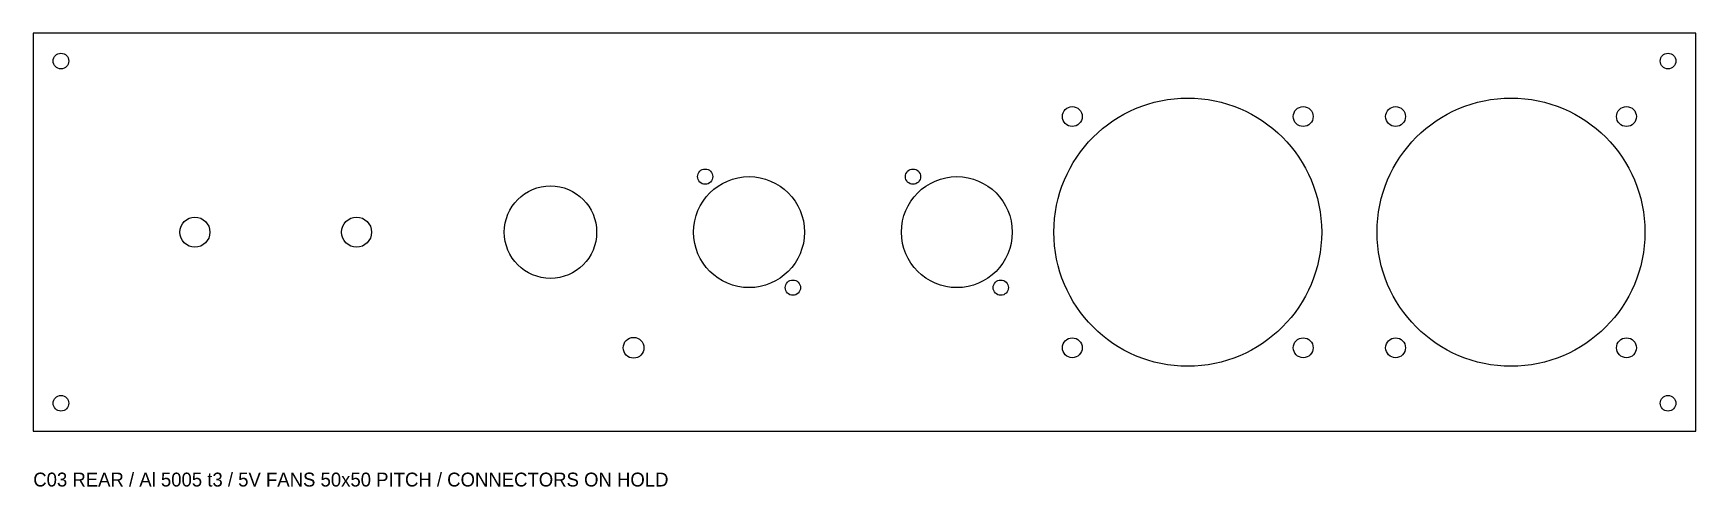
# Model space of a CAD drawing. Header units: millimetres. Extents: x 0 to 360, y -12 to 86.
import ezdxf

# ---------------------------------------------------------------- set-up
doc = ezdxf.new("R2010")
doc.units = ezdxf.units.MM
for name, color, linetype in [('CUT', 7, 'Continuous'), ('HOLD', 30, 'Continuous'), ('TEXT', 3, 'Continuous')]:
    doc.layers.add(name, color=color, linetype=linetype)

msp = doc.modelspace()

# ---------------------------------------------------------------- linework, layer by layer
at = {"layer": 'CUT'}
msp.add_lwpolyline([(0, 0), (360, 0), (360, 86), (0, 86)], close=True, dxfattribs=at)
for centre, radius in [((6, 80), 1.7), ((354, 80), 1.7), ((250, 43), 29), ((320, 43), 29), ((225, 68), 2.15), ((275, 68), 2.15), ((295, 68), 2.15), ((345, 68), 2.15), ((130, 18), 2.25), ((225, 18), 2.15), ((275, 18), 2.15), ((295, 18), 2.15), ((345, 18), 2.15), ((6, 6), 1.7), ((354, 6), 1.7)]:
    msp.add_circle(centre, radius, dxfattribs=at)
at = {"layer": 'HOLD'}
for centre, radius in [((155, 43), 12), ((145.5, 55), 1.65), ((200, 43), 12), ((190.5, 55), 1.65), ((112, 43), 10), ((35, 43), 3.25), ((70, 43), 3.25), ((164.5, 31), 1.65), ((209.5, 31), 1.65)]:
    msp.add_circle(centre, radius, dxfattribs=at)

# ---------------------------------------------------------------- texts
at = {"layer": 'TEXT'}
msp.add_text('C03 REAR / Al 5005 t3 / 5V FANS 50x50 PITCH / CONNECTORS ON HOLD', height=3, dxfattribs=at).set_placement((0, -12))

doc.saveas('drawing.dxf')
